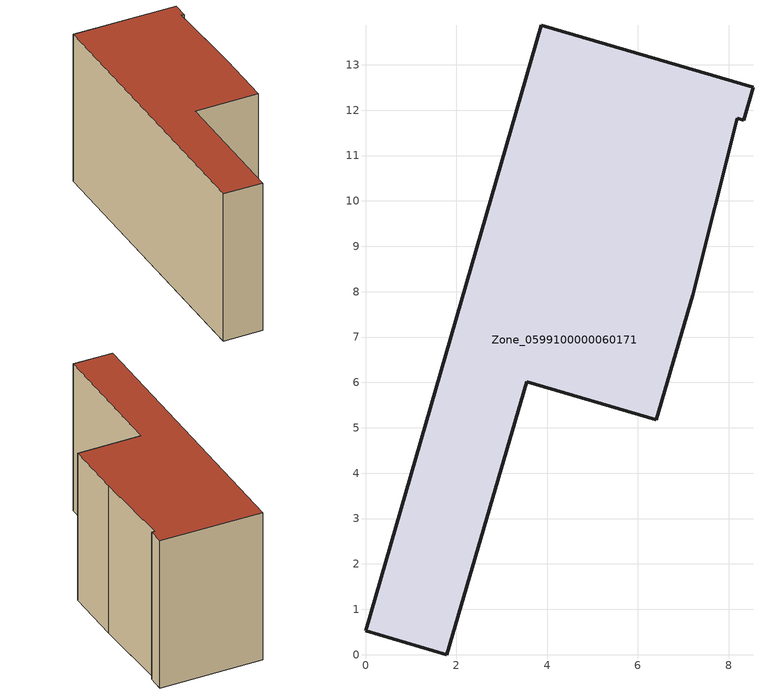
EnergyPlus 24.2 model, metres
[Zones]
Zone_0599100000060171
 floor ground (C_G): 0,0.52 3.87,13.87 8.54,12.5 8.33,11.78 8.19,11.82 7.21,7.93 6.41,5.18 3.55,6.01 1.79,0 z0
 wall outside (C_F): 3.87,13.87 0,0.52 1.79,0 3.55,6.01 6.41,5.18 7.21,7.93 8.19,11.82 8.33,11.78 8.54,12.5 3.87,13.87 z0:7.41
 roof outside (C_R): 8.19,11.82 8.33,11.78 8.54,12.5 3.87,13.87 0,0.52 1.79,0 3.55,6.01 6.41,5.18 7.21,7.93 z7.41
[BUILDING]
Pand.0599100000060171: North Axis=0; Terrain=City; Loads Convergence Tolerance Value=0.04; Temperature Convergence Tolerance Value=0.4; Solar Distribution=FullExterior; Maximum Number of Warmup Days=25; Minimum Number of Warmup Days=1
[Site:Location]
Rotterdam.The.Hague.AP_ZH_NLD Design_Conditions: Latitude=51.96; Longitude=4.45; Time Zone=1; Elevation=-4.5
[SITE:GROUNDTEMPERATURE:BUILDINGSURFACE]
18, 18, 18, 18, 18, 18, 18, 18, 18, 18, 18, 18
[MATERIAL] Thermal Absorptance=0.9; Solar Absorptance=0.7; Visible Absorptance=0.7
Name | Roughness | Thickness | Conductivity | Density | Specific Heat
G.TI.1946 | MediumSmooth | 0.15 | 1 | 540 | 1210
F.TI.1946 | Rough | 0.3 | 0.857143 | 1920 | 840
R.TI.1946 | MediumRough | 0.2 | 0.1 | 1500 | 1000
[CONSTRUCTION]
C_G: G.TI.1946
C_F: F.TI.1946
C_R: R.TI.1946
[ZONE]
Zone_0599100000060171: Type=1; Multiplier=1; Ceiling Height=Autocalculate; Volume=Autocalculate; Floor Area=autocalculate; Part of Total Floor Area=Yes
[ZONEINFILTRATION:DESIGNFLOWRATE]
Infil_Zone_0599100000060171: Zone or ZoneList or Space or SpaceList=Zone_0599100000060171; Schedule=AlwaysOn; Design Flow Rate Calculation Method=Flow/Area; Flow Rate per Floor Area=0.003; Constant Term Coefficient=1; Temperature Term Coefficient=0; Velocity Term Coefficient=0; Velocity Squared Term Coefficient=0
[HVACTEMPLATE:ZONE:IDEALLOADSAIRSYSTEM]
Zone_0599100000060171: Maximum Heating Supply Air Temperature=50; Minimum Cooling Supply Air Temperature=13; Maximum Heating Supply Air Humidity Ratio=0.0156; Minimum Cooling Supply Air Humidity Ratio=0.0077; Heating Limit=NoLimit; Cooling Limit=NoLimit; Dehumidification Control Type=ConstantSensibleHeatRatio; Cooling Sensible Heat Ratio=0.7; Dehumidification Setpoint=60; Humidification Control Type=None; Humidification Setpoint=30; Outdoor Air Method=None; Outdoor Air Flow Rate per Person=0.00944; Outdoor Air Flow Rate per Zone Floor Area=0; Outdoor Air Flow Rate per Zone=0; Demand Controlled Ventilation Type=None; Outdoor Air Economizer Type=NoEconomizer; Heat Recovery Type=None; Sensible Heat Recovery Effectiveness=0.7; Latent Heat Recovery Effectiveness=0.65
[ZONECONTROL:THERMOSTAT]
ThermostatControl_Zone_0599100000060171: Zone or ZoneList=Zone_0599100000060171; Control Type Schedule=DualSetpointControlType; Control 1=Thermostat_Zone_0599100000060171; Temperature Difference Between Cutout And Setpoint=0
[THERMOSTATSETPOINT:DUALSETPOINT]
Thermostat_Zone_0599100000060171: Heating Setpoint Temperature Schedule=HeatingSetpoint_Zone_0599100000060171; Cooling Setpoint Temperature Schedule=CoolingSetpoint_Zone_0599100000060171
[SCHEDULE:COMPACT]
HeatingSetpoint_Zone_0599100000060171: Through: 12/31, For: AllDays, Until: 24:00, 21
CoolingSetpoint_Zone_0599100000060171: Through: 12/31, For: AllDays, Until: 24:00, 24
DualSetpointControlType: Through: 12/31, For: AllDays, Until: 24:00, 4
AlwaysOn: Through: 12/31, For: AllDays, Until: 24:00, 1
